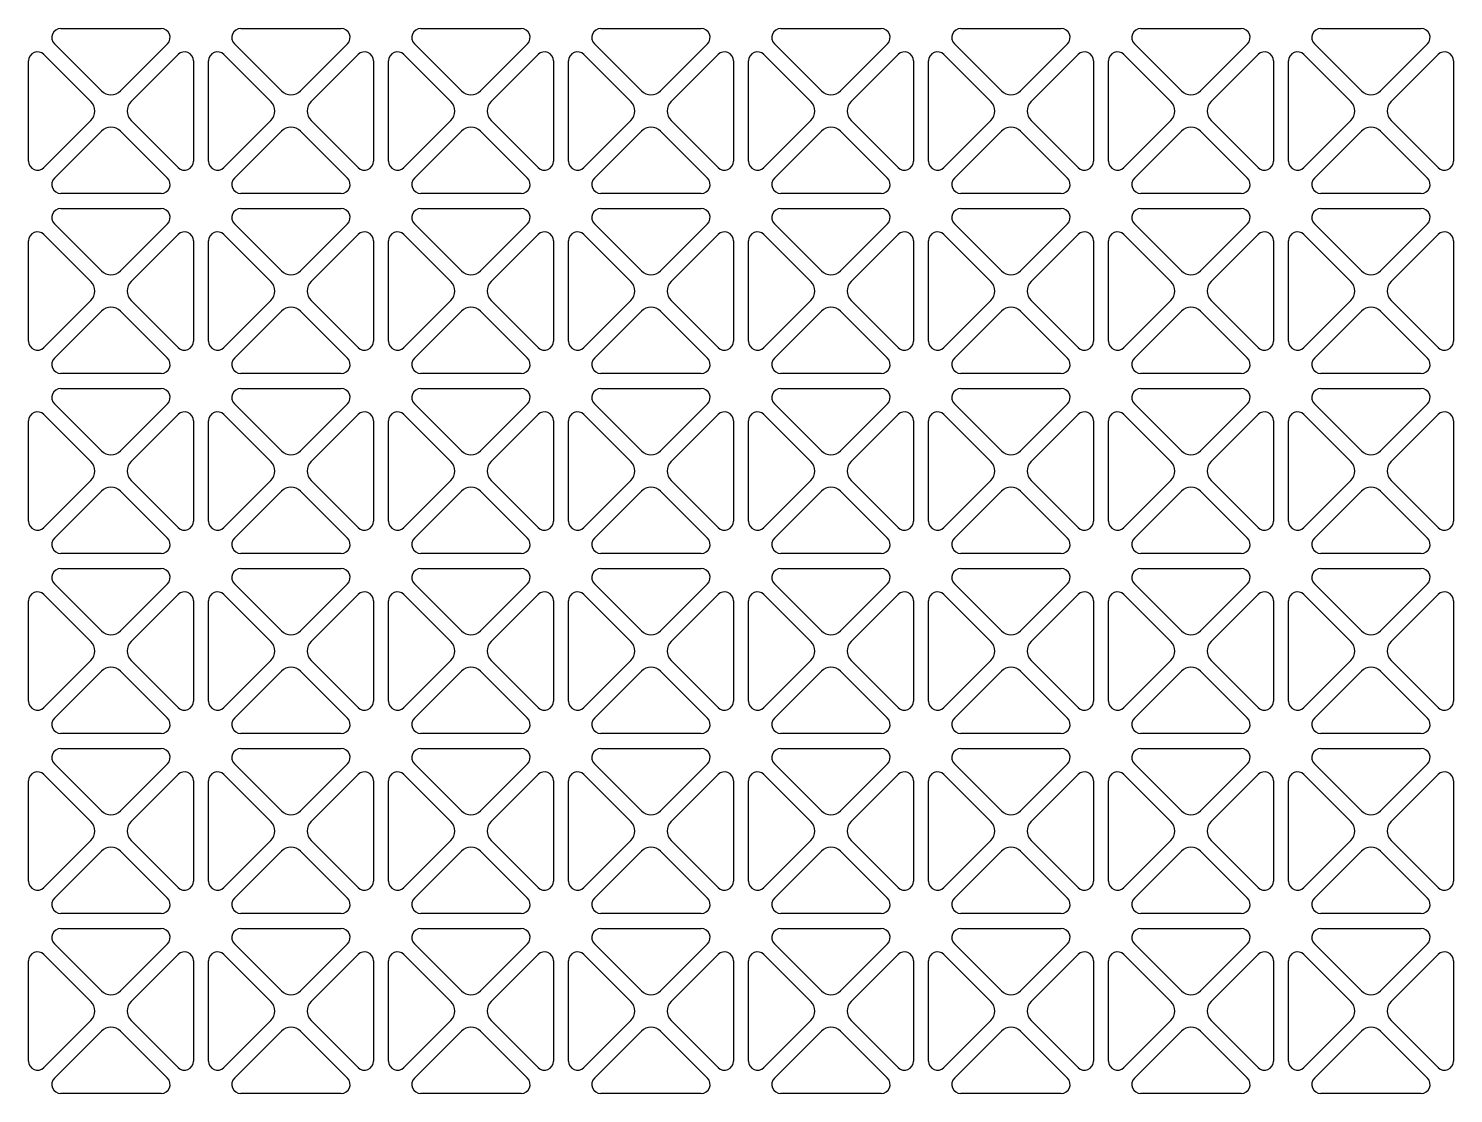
# Model space of a CAD drawing. Header units: millimetres. Extents: x 0 to 87554, y -20854 to 20404.
# Drawn here: x 79811.2 to 80001.2, y -3968.9 to -3826.9 of the extents above; entities that cross this region are included whole.
import ezdxf

# ---------------------------------------------------------------- set-up
doc = ezdxf.new("R2010")
doc.units = ezdxf.units.MM
doc.layers.get('0').update_dxf_attribs({"lineweight": 15})
doc.layers.add('WANGKONG_0', color=7, linetype='Continuous')

# ---------------------------------------------------------------- blocks, each defined once
blk = doc.blocks.new('e4tggg')
at = {"layer": 'WANGKONG_0', "color": 87, "linetype": 'Continuous'}
for p, q in [((10.62, -27.2), (24, -27.2)), ((34.62, -27.2), (48, -27.2)), ((58.62, -27.2), (72, -27.2)), ((82.62, -27.2), (96, -27.2)), ((106.62, -27.2), (120, -27.2)), ((130.62, -27.2), (144, -27.2)), ((154.62, -27.2), (168, -27.2)), ((178.62, -27.2), (192, -27.2)), ((16.04, -35.51), (9.77, -29.25)), ((24.85, -29.25), (18.58, -35.51)), ((40.04, -35.51), (33.77, -29.25)), ((48.85, -29.25), (42.58, -35.51)), ((64.04, -35.51), (57.77, -29.25)), ((72.85, -29.25), (66.58, -35.51)), ((88.04, -35.51), (81.77, -29.25)), ((96.85, -29.25), (90.58, -35.51)), ((112.04, -35.51), (105.77, -29.25)), ((120.85, -29.25), (114.58, -35.51)), ((136.04, -35.51), (129.77, -29.25)), ((144.85, -29.25), (138.58, -35.51)), ((160.04, -35.51), (153.77, -29.25)), ((168.85, -29.25), (162.58, -35.51)), ((184.04, -35.51), (177.77, -29.25)), ((192.85, -29.25), (186.58, -35.51)), ((6.31, -44.89), (6.31, -31.51)), ((8.36, -30.66), (14.62, -36.93)), ((20, -36.93), (26.26, -30.66)), ((28.31, -31.51), (28.31, -44.89)), ((30.31, -44.89), (30.31, -31.51)), ((32.36, -30.66), (38.62, -36.93)), ((44, -36.93), (50.26, -30.66)), ((52.31, -31.51), (52.31, -44.89)), ((54.31, -44.89), (54.31, -31.51)), ((56.36, -30.66), (62.62, -36.93)), ((68, -36.93), (74.26, -30.66)), ((76.31, -31.51), (76.31, -44.89)), ((78.31, -44.89), (78.31, -31.51)), ((80.36, -30.66), (86.62, -36.93)), ((92, -36.93), (98.26, -30.66)), ((100.31, -31.51), (100.31, -44.89)), ((102.31, -44.89), (102.31, -31.51)), ((104.36, -30.66), (110.62, -36.93)), ((116, -36.93), (122.26, -30.66)), ((124.31, -31.51), (124.31, -44.89)), ((126.31, -44.89), (126.31, -31.51)), ((128.36, -30.66), (134.62, -36.93)), ((140, -36.93), (146.26, -30.66)), ((148.31, -31.51), (148.31, -44.89)), ((150.31, -44.89), (150.31, -31.51)), ((152.36, -30.66), (158.62, -36.93)), ((164, -36.93), (170.26, -30.66)), ((172.31, -31.51), (172.31, -44.89)), ((174.31, -44.89), (174.31, -31.51)), ((176.36, -30.66), (182.62, -36.93)), ((188, -36.93), (194.26, -30.66)), ((196.31, -31.51), (196.31, -44.89)), ((14.62, -39.47), (8.36, -45.74)), ((26.26, -45.74), (20, -39.47)), ((38.62, -39.47), (32.36, -45.74)), ((50.26, -45.74), (44, -39.47)), ((62.62, -39.47), (56.36, -45.74)), ((74.26, -45.74), (68, -39.47)), ((86.62, -39.47), (80.36, -45.74)), ((98.26, -45.74), (92, -39.47)), ((110.62, -39.47), (104.36, -45.74)), ((122.26, -45.74), (116, -39.47)), ((134.62, -39.47), (128.36, -45.74)), ((146.26, -45.74), (140, -39.47)), ((158.62, -39.47), (152.36, -45.74)), ((170.26, -45.74), (164, -39.47)), ((182.62, -39.47), (176.36, -45.74)), ((194.26, -45.74), (188, -39.47)), ((9.77, -47.15), (16.04, -40.89)), ((18.58, -40.89), (24.85, -47.15)), ((33.77, -47.15), (40.04, -40.89)), ((42.58, -40.89), (48.85, -47.15)), ((57.77, -47.15), (64.04, -40.89)), ((66.58, -40.89), (72.85, -47.15)), ((81.77, -47.15), (88.04, -40.89)), ((90.58, -40.89), (96.85, -47.15)), ((105.77, -47.15), (112.04, -40.89)), ((114.58, -40.89), (120.85, -47.15)), ((129.77, -47.15), (136.04, -40.89)), ((138.58, -40.89), (144.85, -47.15)), ((153.77, -47.15), (160.04, -40.89)), ((162.58, -40.89), (168.85, -47.15)), ((177.77, -47.15), (184.04, -40.89)), ((186.58, -40.89), (192.85, -47.15)), ((24, -49.2), (10.62, -49.2)), ((48, -49.2), (34.62, -49.2)), ((72, -49.2), (58.62, -49.2)), ((96, -49.2), (82.62, -49.2)), ((120, -49.2), (106.62, -49.2)), ((144, -49.2), (130.62, -49.2)), ((168, -49.2), (154.62, -49.2)), ((192, -49.2), (178.62, -49.2)), ((10.62, -51.2), (24, -51.2)), ((34.62, -51.2), (48, -51.2)), ((58.62, -51.2), (72, -51.2)), ((82.62, -51.2), (96, -51.2)), ((106.62, -51.2), (120, -51.2)), ((130.62, -51.2), (144, -51.2)), ((154.62, -51.2), (168, -51.2)), ((178.62, -51.2), (192, -51.2)), ((8.36, -54.66), (14.62, -60.93)), ((16.04, -59.51), (9.77, -53.25)), ((24.85, -53.25), (18.58, -59.51)), ((20, -60.93), (26.26, -54.66)), ((32.36, -54.66), (38.62, -60.93)), ((40.04, -59.51), (33.77, -53.25)), ((48.85, -53.25), (42.58, -59.51)), ((44, -60.93), (50.26, -54.66)), ((56.36, -54.66), (62.62, -60.93)), ((64.04, -59.51), (57.77, -53.25)), ((72.85, -53.25), (66.58, -59.51)), ((68, -60.93), (74.26, -54.66)), ((80.36, -54.66), (86.62, -60.93)), ((88.04, -59.51), (81.77, -53.25)), ((96.85, -53.25), (90.58, -59.51)), ((92, -60.93), (98.26, -54.66)), ((104.36, -54.66), (110.62, -60.93)), ((112.04, -59.51), (105.77, -53.25)), ((120.85, -53.25), (114.58, -59.51)), ((116, -60.93), (122.26, -54.66)), ((128.36, -54.66), (134.62, -60.93)), ((136.04, -59.51), (129.77, -53.25)), ((144.85, -53.25), (138.58, -59.51)), ((140, -60.93), (146.26, -54.66)), ((152.36, -54.66), (158.62, -60.93)), ((160.04, -59.51), (153.77, -53.25)), ((168.85, -53.25), (162.58, -59.51)), ((164, -60.93), (170.26, -54.66)), ((176.36, -54.66), (182.62, -60.93)), ((184.04, -59.51), (177.77, -53.25)), ((192.85, -53.25), (186.58, -59.51)), ((188, -60.93), (194.26, -54.66)), ((6.31, -68.89), (6.31, -55.51)), ((28.31, -55.51), (28.31, -68.89)), ((30.31, -68.89), (30.31, -55.51)), ((52.31, -55.51), (52.31, -68.89)), ((54.31, -68.89), (54.31, -55.51)), ((76.31, -55.51), (76.31, -68.89)), ((78.31, -68.89), (78.31, -55.51)), ((100.31, -55.51), (100.31, -68.89)), ((102.31, -68.89), (102.31, -55.51)), ((124.31, -55.51), (124.31, -68.89)), ((126.31, -68.89), (126.31, -55.51)), ((148.31, -55.51), (148.31, -68.89)), ((150.31, -68.89), (150.31, -55.51)), ((172.31, -55.51), (172.31, -68.89)), ((174.31, -68.89), (174.31, -55.51)), ((196.31, -55.51), (196.31, -68.89)), ((14.62, -63.47), (8.36, -69.74)), ((26.26, -69.74), (20, -63.47)), ((38.62, -63.47), (32.36, -69.74)), ((50.26, -69.74), (44, -63.47)), ((62.62, -63.47), (56.36, -69.74)), ((74.26, -69.74), (68, -63.47)), ((86.62, -63.47), (80.36, -69.74)), ((98.26, -69.74), (92, -63.47)), ((110.62, -63.47), (104.36, -69.74)), ((122.26, -69.74), (116, -63.47)), ((134.62, -63.47), (128.36, -69.74)), ((146.26, -69.74), (140, -63.47)), ((158.62, -63.47), (152.36, -69.74)), ((170.26, -69.74), (164, -63.47)), ((182.62, -63.47), (176.36, -69.74)), ((194.26, -69.74), (188, -63.47)), ((9.77, -71.15), (16.04, -64.89)), ((18.58, -64.89), (24.85, -71.15)), ((33.77, -71.15), (40.04, -64.89)), ((42.58, -64.89), (48.85, -71.15)), ((57.77, -71.15), (64.04, -64.89)), ((66.58, -64.89), (72.85, -71.15)), ((81.77, -71.15), (88.04, -64.89)), ((90.58, -64.89), (96.85, -71.15)), ((105.77, -71.15), (112.04, -64.89)), ((114.58, -64.89), (120.85, -71.15)), ((129.77, -71.15), (136.04, -64.89)), ((138.58, -64.89), (144.85, -71.15)), ((153.77, -71.15), (160.04, -64.89)), ((162.58, -64.89), (168.85, -71.15)), ((177.77, -71.15), (184.04, -64.89)), ((186.58, -64.89), (192.85, -71.15)), ((24, -73.2), (10.62, -73.2)), ((48, -73.2), (34.62, -73.2)), ((72, -73.2), (58.62, -73.2)), ((96, -73.2), (82.62, -73.2)), ((120, -73.2), (106.62, -73.2)), ((144, -73.2), (130.62, -73.2)), ((168, -73.2), (154.62, -73.2)), ((192, -73.2), (178.62, -73.2)), ((10.62, -75.2), (24, -75.2)), ((34.62, -75.2), (48, -75.2)), ((58.62, -75.2), (72, -75.2)), ((82.62, -75.2), (96, -75.2)), ((106.62, -75.2), (120, -75.2)), ((130.62, -75.2), (144, -75.2)), ((154.62, -75.2), (168, -75.2)), ((178.62, -75.2), (192, -75.2)), ((16.04, -83.51), (9.77, -77.25)), ((24.85, -77.25), (18.58, -83.51)), ((40.04, -83.51), (33.77, -77.25)), ((48.85, -77.25), (42.58, -83.51)), ((64.04, -83.51), (57.77, -77.25)), ((72.85, -77.25), (66.58, -83.51)), ((88.04, -83.51), (81.77, -77.25)), ((96.85, -77.25), (90.58, -83.51)), ((112.04, -83.51), (105.77, -77.25)), ((120.85, -77.25), (114.58, -83.51)), ((136.04, -83.51), (129.77, -77.25)), ((144.85, -77.25), (138.58, -83.51)), ((160.04, -83.51), (153.77, -77.25)), ((168.85, -77.25), (162.58, -83.51)), ((184.04, -83.51), (177.77, -77.25)), ((192.85, -77.25), (186.58, -83.51)), ((6.31, -92.89), (6.31, -79.51)), ((8.36, -78.66), (14.62, -84.93)), ((20, -84.93), (26.26, -78.66)), ((28.31, -79.51), (28.31, -92.89)), ((30.31, -92.89), (30.31, -79.51)), ((32.36, -78.66), (38.62, -84.93)), ((44, -84.93), (50.26, -78.66)), ((52.31, -79.51), (52.31, -92.89)), ((54.31, -92.89), (54.31, -79.51)), ((56.36, -78.66), (62.62, -84.93)), ((68, -84.93), (74.26, -78.66)), ((76.31, -79.51), (76.31, -92.89)), ((78.31, -92.89), (78.31, -79.51)), ((80.36, -78.66), (86.62, -84.93)), ((92, -84.93), (98.26, -78.66)), ((100.31, -79.51), (100.31, -92.89)), ((102.31, -92.89), (102.31, -79.51)), ((104.36, -78.66), (110.62, -84.93)), ((116, -84.93), (122.26, -78.66)), ((124.31, -79.51), (124.31, -92.89)), ((126.31, -92.89), (126.31, -79.51)), ((128.36, -78.66), (134.62, -84.93)), ((140, -84.93), (146.26, -78.66)), ((148.31, -79.51), (148.31, -92.89)), ((150.31, -92.89), (150.31, -79.51)), ((152.36, -78.66), (158.62, -84.93)), ((164, -84.93), (170.26, -78.66)), ((172.31, -79.51), (172.31, -92.89)), ((174.31, -92.89), (174.31, -79.51)), ((176.36, -78.66), (182.62, -84.93)), ((188, -84.93), (194.26, -78.66)), ((196.31, -79.51), (196.31, -92.89)), ((14.62, -87.47), (8.36, -93.74)), ((9.77, -95.15), (16.04, -88.89)), ((18.58, -88.89), (24.85, -95.15)), ((26.26, -93.74), (20, -87.47)), ((38.62, -87.47), (32.36, -93.74)), ((33.77, -95.15), (40.04, -88.89)), ((42.58, -88.89), (48.85, -95.15)), ((50.26, -93.74), (44, -87.47)), ((62.62, -87.47), (56.36, -93.74)), ((57.77, -95.15), (64.04, -88.89)), ((66.58, -88.89), (72.85, -95.15)), ((74.26, -93.74), (68, -87.47)), ((86.62, -87.47), (80.36, -93.74)), ((81.77, -95.15), (88.04, -88.89)), ((90.58, -88.89), (96.85, -95.15)), ((98.26, -93.74), (92, -87.47)), ((110.62, -87.47), (104.36, -93.74)), ((105.77, -95.15), (112.04, -88.89)), ((114.58, -88.89), (120.85, -95.15)), ((122.26, -93.74), (116, -87.47)), ((134.62, -87.47), (128.36, -93.74)), ((129.77, -95.15), (136.04, -88.89)), ((138.58, -88.89), (144.85, -95.15)), ((146.26, -93.74), (140, -87.47)), ((158.62, -87.47), (152.36, -93.74)), ((153.77, -95.15), (160.04, -88.89)), ((162.58, -88.89), (168.85, -95.15)), ((170.26, -93.74), (164, -87.47)), ((182.62, -87.47), (176.36, -93.74)), ((177.77, -95.15), (184.04, -88.89)), ((186.58, -88.89), (192.85, -95.15)), ((194.26, -93.74), (188, -87.47)), ((24, -97.2), (10.62, -97.2)), ((48, -97.2), (34.62, -97.2)), ((72, -97.2), (58.62, -97.2)), ((96, -97.2), (82.62, -97.2)), ((120, -97.2), (106.62, -97.2)), ((144, -97.2), (130.62, -97.2)), ((168, -97.2), (154.62, -97.2)), ((192, -97.2), (178.62, -97.2)), ((10.62, -99.2), (24, -99.2)), ((34.62, -99.2), (48, -99.2)), ((58.62, -99.2), (72, -99.2)), ((82.62, -99.2), (96, -99.2)), ((106.62, -99.2), (120, -99.2)), ((130.62, -99.2), (144, -99.2)), ((154.62, -99.2), (168, -99.2)), ((178.62, -99.2), (192, -99.2)), ((16.04, -107.51), (9.77, -101.25)), ((24.85, -101.25), (18.58, -107.51)), ((40.04, -107.51), (33.77, -101.25)), ((48.85, -101.25), (42.58, -107.51)), ((64.04, -107.51), (57.77, -101.25)), ((72.85, -101.25), (66.58, -107.51)), ((88.04, -107.51), (81.77, -101.25)), ((96.85, -101.25), (90.58, -107.51)), ((112.04, -107.51), (105.77, -101.25)), ((120.85, -101.25), (114.58, -107.51)), ((136.04, -107.51), (129.77, -101.25)), ((144.85, -101.25), (138.58, -107.51)), ((160.04, -107.51), (153.77, -101.25)), ((168.85, -101.25), (162.58, -107.51)), ((184.04, -107.51), (177.77, -101.25)), ((192.85, -101.25), (186.58, -107.51)), ((6.31, -116.89), (6.31, -103.51)), ((8.36, -102.66), (14.62, -108.93)), ((20, -108.93), (26.26, -102.66)), ((28.31, -103.51), (28.31, -116.89)), ((30.31, -116.89), (30.31, -103.51)), ((32.36, -102.66), (38.62, -108.93)), ((44, -108.93), (50.26, -102.66)), ((52.31, -103.51), (52.31, -116.89)), ((54.31, -116.89), (54.31, -103.51)), ((56.36, -102.66), (62.62, -108.93)), ((68, -108.93), (74.26, -102.66)), ((76.31, -103.51), (76.31, -116.89)), ((78.31, -116.89), (78.31, -103.51)), ((80.36, -102.66), (86.62, -108.93)), ((92, -108.93), (98.26, -102.66)), ((100.31, -103.51), (100.31, -116.89)), ((102.31, -116.89), (102.31, -103.51)), ((104.36, -102.66), (110.62, -108.93)), ((116, -108.93), (122.26, -102.66)), ((124.31, -103.51), (124.31, -116.89)), ((126.31, -116.89), (126.31, -103.51)), ((128.36, -102.66), (134.62, -108.93)), ((140, -108.93), (146.26, -102.66)), ((148.31, -103.51), (148.31, -116.89)), ((150.31, -116.89), (150.31, -103.51)), ((152.36, -102.66), (158.62, -108.93)), ((164, -108.93), (170.26, -102.66)), ((172.31, -103.51), (172.31, -116.89)), ((174.31, -116.89), (174.31, -103.51)), ((176.36, -102.66), (182.62, -108.93)), ((188, -108.93), (194.26, -102.66)), ((196.31, -103.51), (196.31, -116.89)), ((14.62, -111.47), (8.36, -117.74)), ((26.26, -117.74), (20, -111.47)), ((38.62, -111.47), (32.36, -117.74)), ((50.26, -117.74), (44, -111.47)), ((62.62, -111.47), (56.36, -117.74)), ((74.26, -117.74), (68, -111.47)), ((86.62, -111.47), (80.36, -117.74)), ((98.26, -117.74), (92, -111.47)), ((110.62, -111.47), (104.36, -117.74)), ((122.26, -117.74), (116, -111.47)), ((134.62, -111.47), (128.36, -117.74)), ((146.26, -117.74), (140, -111.47)), ((158.62, -111.47), (152.36, -117.74)), ((170.26, -117.74), (164, -111.47)), ((182.62, -111.47), (176.36, -117.74)), ((194.26, -117.74), (188, -111.47)), ((9.77, -119.15), (16.04, -112.89)), ((18.58, -112.89), (24.85, -119.15)), ((33.77, -119.15), (40.04, -112.89)), ((42.58, -112.89), (48.85, -119.15)), ((57.77, -119.15), (64.04, -112.89)), ((66.58, -112.89), (72.85, -119.15)), ((81.77, -119.15), (88.04, -112.89)), ((90.58, -112.89), (96.85, -119.15)), ((105.77, -119.15), (112.04, -112.89)), ((114.58, -112.89), (120.85, -119.15)), ((129.77, -119.15), (136.04, -112.89)), ((138.58, -112.89), (144.85, -119.15)), ((153.77, -119.15), (160.04, -112.89)), ((162.58, -112.89), (168.85, -119.15)), ((177.77, -119.15), (184.04, -112.89)), ((186.58, -112.89), (192.85, -119.15)), ((24, -121.2), (10.62, -121.2)), ((48, -121.2), (34.62, -121.2)), ((72, -121.2), (58.62, -121.2)), ((96, -121.2), (82.62, -121.2)), ((120, -121.2), (106.62, -121.2)), ((144, -121.2), (130.62, -121.2)), ((168, -121.2), (154.62, -121.2)), ((192, -121.2), (178.62, -121.2)), ((10.62, -123.2), (24, -123.2)), ((34.62, -123.2), (48, -123.2)), ((58.62, -123.2), (72, -123.2)), ((82.62, -123.2), (96, -123.2)), ((106.62, -123.2), (120, -123.2)), ((130.62, -123.2), (144, -123.2)), ((154.62, -123.2), (168, -123.2)), ((178.62, -123.2), (192, -123.2)), ((16.04, -131.51), (9.77, -125.25)), ((24.85, -125.25), (18.58, -131.51)), ((40.04, -131.51), (33.77, -125.25)), ((48.85, -125.25), (42.58, -131.51)), ((64.04, -131.51), (57.77, -125.25)), ((72.85, -125.25), (66.58, -131.51)), ((88.04, -131.51), (81.77, -125.25)), ((96.85, -125.25), (90.58, -131.51)), ((112.04, -131.51), (105.77, -125.25)), ((120.85, -125.25), (114.58, -131.51)), ((136.04, -131.51), (129.77, -125.25)), ((144.85, -125.25), (138.58, -131.51)), ((160.04, -131.51), (153.77, -125.25)), ((168.85, -125.25), (162.58, -131.51)), ((184.04, -131.51), (177.77, -125.25)), ((192.85, -125.25), (186.58, -131.51)), ((8.36, -126.66), (14.62, -132.93)), ((20, -132.93), (26.26, -126.66)), ((32.36, -126.66), (38.62, -132.93)), ((44, -132.93), (50.26, -126.66)), ((56.36, -126.66), (62.62, -132.93)), ((68, -132.93), (74.26, -126.66)), ((80.36, -126.66), (86.62, -132.93)), ((92, -132.93), (98.26, -126.66)), ((104.36, -126.66), (110.62, -132.93)), ((116, -132.93), (122.26, -126.66)), ((128.36, -126.66), (134.62, -132.93)), ((140, -132.93), (146.26, -126.66)), ((152.36, -126.66), (158.62, -132.93)), ((164, -132.93), (170.26, -126.66)), ((176.36, -126.66), (182.62, -132.93)), ((188, -132.93), (194.26, -126.66)), ((6.31, -140.89), (6.31, -127.51)), ((28.31, -127.51), (28.31, -140.89)), ((30.31, -140.89), (30.31, -127.51)), ((52.31, -127.51), (52.31, -140.89)), ((54.31, -140.89), (54.31, -127.51)), ((76.31, -127.51), (76.31, -140.89)), ((78.31, -140.89), (78.31, -127.51)), ((100.31, -127.51), (100.31, -140.89)), ((102.31, -140.89), (102.31, -127.51)), ((124.31, -127.51), (124.31, -140.89)), ((126.31, -140.89), (126.31, -127.51)), ((148.31, -127.51), (148.31, -140.89)), ((150.31, -140.89), (150.31, -127.51)), ((172.31, -127.51), (172.31, -140.89)), ((174.31, -140.89), (174.31, -127.51)), ((196.31, -127.51), (196.31, -140.89)), ((14.62, -135.47), (8.36, -141.74)), ((26.26, -141.74), (20, -135.47)), ((38.62, -135.47), (32.36, -141.74)), ((50.26, -141.74), (44, -135.47)), ((62.62, -135.47), (56.36, -141.74)), ((74.26, -141.74), (68, -135.47)), ((86.62, -135.47), (80.36, -141.74)), ((98.26, -141.74), (92, -135.47)), ((110.62, -135.47), (104.36, -141.74)), ((122.26, -141.74), (116, -135.47)), ((134.62, -135.47), (128.36, -141.74)), ((146.26, -141.74), (140, -135.47)), ((158.62, -135.47), (152.36, -141.74)), ((170.26, -141.74), (164, -135.47)), ((182.62, -135.47), (176.36, -141.74)), ((194.26, -141.74), (188, -135.47)), ((9.77, -143.15), (16.04, -136.89)), ((18.58, -136.89), (24.85, -143.15)), ((33.77, -143.15), (40.04, -136.89)), ((42.58, -136.89), (48.85, -143.15)), ((57.77, -143.15), (64.04, -136.89)), ((66.58, -136.89), (72.85, -143.15)), ((81.77, -143.15), (88.04, -136.89)), ((90.58, -136.89), (96.85, -143.15)), ((105.77, -143.15), (112.04, -136.89)), ((114.58, -136.89), (120.85, -143.15)), ((129.77, -143.15), (136.04, -136.89)), ((138.58, -136.89), (144.85, -143.15)), ((153.77, -143.15), (160.04, -136.89)), ((162.58, -136.89), (168.85, -143.15)), ((177.77, -143.15), (184.04, -136.89)), ((186.58, -136.89), (192.85, -143.15)), ((24, -145.2), (10.62, -145.2)), ((48, -145.2), (34.62, -145.2)), ((72, -145.2), (58.62, -145.2)), ((96, -145.2), (82.62, -145.2)), ((120, -145.2), (106.62, -145.2)), ((144, -145.2), (130.62, -145.2)), ((168, -145.2), (154.62, -145.2)), ((192, -145.2), (178.62, -145.2)), ((10.62, -147.2), (24, -147.2)), ((34.62, -147.2), (48, -147.2)), ((58.62, -147.2), (72, -147.2)), ((82.62, -147.2), (96, -147.2)), ((106.62, -147.2), (120, -147.2)), ((130.62, -147.2), (144, -147.2)), ((154.62, -147.2), (168, -147.2)), ((178.62, -147.2), (192, -147.2)), ((16.04, -155.51), (9.77, -149.25)), ((24.85, -149.25), (18.58, -155.51)), ((40.04, -155.51), (33.77, -149.25)), ((48.85, -149.25), (42.58, -155.51)), ((64.04, -155.51), (57.77, -149.25)), ((72.85, -149.25), (66.58, -155.51)), ((88.04, -155.51), (81.77, -149.25)), ((96.85, -149.25), (90.58, -155.51)), ((112.04, -155.51), (105.77, -149.25)), ((120.85, -149.25), (114.58, -155.51)), ((136.04, -155.51), (129.77, -149.25)), ((144.85, -149.25), (138.58, -155.51)), ((160.04, -155.51), (153.77, -149.25)), ((168.85, -149.25), (162.58, -155.51)), ((184.04, -155.51), (177.77, -149.25)), ((192.85, -149.25), (186.58, -155.51)), ((6.31, -164.89), (6.31, -151.51)), ((8.36, -150.66), (14.62, -156.93)), ((20, -156.93), (26.26, -150.66)), ((28.31, -151.51), (28.31, -164.89)), ((30.31, -164.89), (30.31, -151.51)), ((32.36, -150.66), (38.62, -156.93)), ((44, -156.93), (50.26, -150.66)), ((52.31, -151.51), (52.31, -164.89)), ((54.31, -164.89), (54.31, -151.51)), ((56.36, -150.66), (62.62, -156.93)), ((68, -156.93), (74.26, -150.66)), ((76.31, -151.51), (76.31, -164.89)), ((78.31, -164.89), (78.31, -151.51)), ((80.36, -150.66), (86.62, -156.93)), ((92, -156.93), (98.26, -150.66)), ((100.31, -151.51), (100.31, -164.89)), ((102.31, -164.89), (102.31, -151.51)), ((104.36, -150.66), (110.62, -156.93)), ((116, -156.93), (122.26, -150.66)), ((124.31, -151.51), (124.31, -164.89)), ((126.31, -164.89), (126.31, -151.51)), ((128.36, -150.66), (134.62, -156.93)), ((140, -156.93), (146.26, -150.66)), ((148.31, -151.51), (148.31, -164.89)), ((150.31, -164.89), (150.31, -151.51)), ((152.36, -150.66), (158.62, -156.93)), ((164, -156.93), (170.26, -150.66)), ((172.31, -151.51), (172.31, -164.89)), ((174.31, -164.89), (174.31, -151.51)), ((176.36, -150.66), (182.62, -156.93)), ((188, -156.93), (194.26, -150.66)), ((196.31, -151.51), (196.31, -164.89)), ((14.62, -159.47), (8.36, -165.74)), ((26.26, -165.74), (20, -159.47)), ((38.62, -159.47), (32.36, -165.74)), ((50.26, -165.74), (44, -159.47)), ((62.62, -159.47), (56.36, -165.74)), ((74.26, -165.74), (68, -159.47)), ((86.62, -159.47), (80.36, -165.74)), ((98.26, -165.74), (92, -159.47)), ((110.62, -159.47), (104.36, -165.74)), ((122.26, -165.74), (116, -159.47)), ((134.62, -159.47), (128.36, -165.74)), ((146.26, -165.74), (140, -159.47)), ((158.62, -159.47), (152.36, -165.74)), ((170.26, -165.74), (164, -159.47)), ((182.62, -159.47), (176.36, -165.74)), ((194.26, -165.74), (188, -159.47)), ((9.77, -167.15), (16.04, -160.89)), ((18.58, -160.89), (24.85, -167.15)), ((33.77, -167.15), (40.04, -160.89)), ((42.58, -160.89), (48.85, -167.15)), ((57.77, -167.15), (64.04, -160.89)), ((66.58, -160.89), (72.85, -167.15)), ((81.77, -167.15), (88.04, -160.89)), ((90.58, -160.89), (96.85, -167.15)), ((105.77, -167.15), (112.04, -160.89)), ((114.58, -160.89), (120.85, -167.15)), ((129.77, -167.15), (136.04, -160.89)), ((138.58, -160.89), (144.85, -167.15)), ((153.77, -167.15), (160.04, -160.89)), ((162.58, -160.89), (168.85, -167.15)), ((177.77, -167.15), (184.04, -160.89)), ((186.58, -160.89), (192.85, -167.15)), ((24, -169.2), (10.62, -169.2)), ((48, -169.2), (34.62, -169.2)), ((72, -169.2), (58.62, -169.2)), ((96, -169.2), (82.62, -169.2)), ((120, -169.2), (106.62, -169.2)), ((144, -169.2), (130.62, -169.2)), ((168, -169.2), (154.62, -169.2)), ((192, -169.2), (178.62, -169.2))]:
    blk.add_line(p, q, dxfattribs=at)
for centre, radius, start, end in [((10.62, -28.4), 1.2, 90, 225), ((24, -28.4), 1.2, 315, 90), ((34.62, -28.4), 1.2, 90, 225), ((48, -28.4), 1.2, 315, 90), ((58.62, -28.4), 1.2, 90, 225), ((72, -28.4), 1.2, 315, 90), ((82.62, -28.4), 1.2, 90, 225), ((96, -28.4), 1.2, 315, 90), ((106.62, -28.4), 1.2, 90, 225), ((120, -28.4), 1.2, 315, 90), ((130.62, -28.4), 1.2, 90, 225), ((144, -28.4), 1.2, 315, 90), ((154.62, -28.4), 1.2, 90, 225), ((168, -28.4), 1.2, 315, 90), ((178.62, -28.4), 1.2, 90, 225), ((192, -28.4), 1.2, 315, 90), ((7.51, -31.51), 1.2, 45, 180), ((27.11, -31.51), 1.2, 0, 135), ((31.51, -31.51), 1.2, 45, 180), ((51.11, -31.51), 1.2, 0, 135), ((55.51, -31.51), 1.2, 45, 180), ((75.11, -31.51), 1.2, 0, 135), ((79.51, -31.51), 1.2, 45, 180), ((99.11, -31.51), 1.2, 0, 135), ((103.51, -31.51), 1.2, 45, 180), ((123.11, -31.51), 1.2, 0, 135), ((127.51, -31.51), 1.2, 45, 180), ((147.11, -31.51), 1.2, 0, 135), ((151.51, -31.51), 1.2, 45, 180), ((171.11, -31.51), 1.2, 0, 135), ((175.51, -31.51), 1.2, 45, 180), ((195.11, -31.51), 1.2, 0, 135), ((17.31, -34.24), 1.8, 225, 315), ((41.31, -34.24), 1.8, 225, 315), ((65.31, -34.24), 1.8, 225, 315), ((89.31, -34.24), 1.8, 225, 315), ((113.31, -34.24), 1.8, 225, 315), ((137.31, -34.24), 1.8, 225, 315), ((161.31, -34.24), 1.8, 225, 315), ((185.31, -34.24), 1.8, 225, 315), ((13.35, -38.2), 1.8, 315, 45), ((21.27, -38.2), 1.8, 135, 225), ((37.35, -38.2), 1.8, 315, 45), ((45.27, -38.2), 1.8, 135, 225), ((61.35, -38.2), 1.8, 315, 45), ((69.27, -38.2), 1.8, 135, 225), ((85.35, -38.2), 1.8, 315, 45), ((93.27, -38.2), 1.8, 135, 225), ((109.35, -38.2), 1.8, 315, 45), ((117.27, -38.2), 1.8, 135, 225), ((133.35, -38.2), 1.8, 315, 45), ((141.27, -38.2), 1.8, 135, 225), ((157.35, -38.2), 1.8, 315, 45), ((165.27, -38.2), 1.8, 135, 225), ((181.35, -38.2), 1.8, 315, 45), ((189.27, -38.2), 1.8, 135, 225), ((17.31, -42.16), 1.8, 45, 135), ((41.31, -42.16), 1.8, 45, 135), ((65.31, -42.16), 1.8, 45, 135), ((89.31, -42.16), 1.8, 45, 135), ((113.31, -42.16), 1.8, 45, 135), ((137.31, -42.16), 1.8, 45, 135), ((161.31, -42.16), 1.8, 45, 135), ((185.31, -42.16), 1.8, 45, 135), ((7.51, -44.89), 1.2, 180, 315), ((27.11, -44.89), 1.2, 225, 0), ((31.51, -44.89), 1.2, 180, 315), ((51.11, -44.89), 1.2, 225, 0), ((55.51, -44.89), 1.2, 180, 315), ((75.11, -44.89), 1.2, 225, 0), ((79.51, -44.89), 1.2, 180, 315), ((99.11, -44.89), 1.2, 225, 0), ((103.51, -44.89), 1.2, 180, 315), ((123.11, -44.89), 1.2, 225, 0), ((127.51, -44.89), 1.2, 180, 315), ((147.11, -44.89), 1.2, 225, 0), ((151.51, -44.89), 1.2, 180, 315), ((171.11, -44.89), 1.2, 225, 0), ((175.51, -44.89), 1.2, 180, 315), ((195.11, -44.89), 1.2, 225, 0), ((10.62, -48), 1.2, 135, 270), ((24, -48), 1.2, 270, 45), ((34.62, -48), 1.2, 135, 270), ((48, -48), 1.2, 270, 45), ((58.62, -48), 1.2, 135, 270), ((72, -48), 1.2, 270, 45), ((82.62, -48), 1.2, 135, 270), ((96, -48), 1.2, 270, 45), ((106.62, -48), 1.2, 135, 270), ((120, -48), 1.2, 270, 45), ((130.62, -48), 1.2, 135, 270), ((144, -48), 1.2, 270, 45), ((154.62, -48), 1.2, 135, 270), ((168, -48), 1.2, 270, 45), ((178.62, -48), 1.2, 135, 270), ((192, -48), 1.2, 270, 45), ((10.62, -52.4), 1.2, 90, 225), ((24, -52.4), 1.2, 315, 90), ((34.62, -52.4), 1.2, 90, 225), ((48, -52.4), 1.2, 315, 90), ((58.62, -52.4), 1.2, 90, 225), ((72, -52.4), 1.2, 315, 90), ((82.62, -52.4), 1.2, 90, 225), ((96, -52.4), 1.2, 315, 90), ((106.62, -52.4), 1.2, 90, 225), ((120, -52.4), 1.2, 315, 90), ((130.62, -52.4), 1.2, 90, 225), ((144, -52.4), 1.2, 315, 90), ((154.62, -52.4), 1.2, 90, 225), ((168, -52.4), 1.2, 315, 90), ((178.62, -52.4), 1.2, 90, 225), ((192, -52.4), 1.2, 315, 90), ((7.51, -55.51), 1.2, 45, 180), ((27.11, -55.51), 1.2, 0, 135), ((31.51, -55.51), 1.2, 45, 180), ((51.11, -55.51), 1.2, 0, 135), ((55.51, -55.51), 1.2, 45, 180), ((75.11, -55.51), 1.2, 0, 135), ((79.51, -55.51), 1.2, 45, 180), ((99.11, -55.51), 1.2, 0, 135), ((103.51, -55.51), 1.2, 45, 180), ((123.11, -55.51), 1.2, 0, 135), ((127.51, -55.51), 1.2, 45, 180), ((147.11, -55.51), 1.2, 0, 135), ((151.51, -55.51), 1.2, 45, 180), ((171.11, -55.51), 1.2, 0, 135), ((175.51, -55.51), 1.2, 45, 180), ((195.11, -55.51), 1.2, 0, 135), ((17.31, -58.24), 1.8, 225, 315), ((41.31, -58.24), 1.8, 225, 315), ((65.31, -58.24), 1.8, 225, 315), ((89.31, -58.24), 1.8, 225, 315), ((113.31, -58.24), 1.8, 225, 315), ((137.31, -58.24), 1.8, 225, 315), ((161.31, -58.24), 1.8, 225, 315), ((185.31, -58.24), 1.8, 225, 315), ((13.35, -62.2), 1.8, 315, 45), ((21.27, -62.2), 1.8, 135, 225), ((37.35, -62.2), 1.8, 315, 45), ((45.27, -62.2), 1.8, 135, 225), ((61.35, -62.2), 1.8, 315, 45), ((69.27, -62.2), 1.8, 135, 225), ((85.35, -62.2), 1.8, 315, 45), ((93.27, -62.2), 1.8, 135, 225), ((109.35, -62.2), 1.8, 315, 45), ((117.27, -62.2), 1.8, 135, 225), ((133.35, -62.2), 1.8, 315, 45), ((141.27, -62.2), 1.8, 135, 225), ((157.35, -62.2), 1.8, 315, 45), ((165.27, -62.2), 1.8, 135, 225), ((181.35, -62.2), 1.8, 315, 45), ((189.27, -62.2), 1.8, 135, 225), ((17.31, -66.16), 1.8, 45, 135), ((41.31, -66.16), 1.8, 45, 135), ((65.31, -66.16), 1.8, 45, 135), ((89.31, -66.16), 1.8, 45, 135), ((113.31, -66.16), 1.8, 45, 135), ((137.31, -66.16), 1.8, 45, 135), ((161.31, -66.16), 1.8, 45, 135), ((185.31, -66.16), 1.8, 45, 135), ((7.51, -68.89), 1.2, 180, 315), ((27.11, -68.89), 1.2, 225, 0), ((31.51, -68.89), 1.2, 180, 315), ((51.11, -68.89), 1.2, 225, 0), ((55.51, -68.89), 1.2, 180, 315), ((75.11, -68.89), 1.2, 225, 0), ((79.51, -68.89), 1.2, 180, 315), ((99.11, -68.89), 1.2, 225, 0), ((103.51, -68.89), 1.2, 180, 315), ((123.11, -68.89), 1.2, 225, 0), ((127.51, -68.89), 1.2, 180, 315), ((147.11, -68.89), 1.2, 225, 0), ((151.51, -68.89), 1.2, 180, 315), ((171.11, -68.89), 1.2, 225, 0), ((175.51, -68.89), 1.2, 180, 315), ((195.11, -68.89), 1.2, 225, 0), ((10.62, -72), 1.2, 135, 270), ((24, -72), 1.2, 270, 45), ((34.62, -72), 1.2, 135, 270), ((48, -72), 1.2, 270, 45), ((58.62, -72), 1.2, 135, 270), ((72, -72), 1.2, 270, 45), ((82.62, -72), 1.2, 135, 270), ((96, -72), 1.2, 270, 45), ((106.62, -72), 1.2, 135, 270), ((120, -72), 1.2, 270, 45), ((130.62, -72), 1.2, 135, 270), ((144, -72), 1.2, 270, 45), ((154.62, -72), 1.2, 135, 270), ((168, -72), 1.2, 270, 45), ((178.62, -72), 1.2, 135, 270), ((192, -72), 1.2, 270, 45), ((10.62, -76.4), 1.2, 90, 225), ((24, -76.4), 1.2, 315, 90), ((34.62, -76.4), 1.2, 90, 225), ((48, -76.4), 1.2, 315, 90), ((58.62, -76.4), 1.2, 90, 225), ((72, -76.4), 1.2, 315, 90), ((82.62, -76.4), 1.2, 90, 225), ((96, -76.4), 1.2, 315, 90), ((106.62, -76.4), 1.2, 90, 225), ((120, -76.4), 1.2, 315, 90), ((130.62, -76.4), 1.2, 90, 225), ((144, -76.4), 1.2, 315, 90), ((154.62, -76.4), 1.2, 90, 225), ((168, -76.4), 1.2, 315, 90), ((178.62, -76.4), 1.2, 90, 225), ((192, -76.4), 1.2, 315, 90), ((7.51, -79.51), 1.2, 45, 180), ((27.11, -79.51), 1.2, 0, 135), ((31.51, -79.51), 1.2, 45, 180), ((51.11, -79.51), 1.2, 0, 135), ((55.51, -79.51), 1.2, 45, 180), ((75.11, -79.51), 1.2, 0, 135), ((79.51, -79.51), 1.2, 45, 180), ((99.11, -79.51), 1.2, 0, 135), ((103.51, -79.51), 1.2, 45, 180), ((123.11, -79.51), 1.2, 0, 135), ((127.51, -79.51), 1.2, 45, 180), ((147.11, -79.51), 1.2, 0, 135), ((151.51, -79.51), 1.2, 45, 180), ((171.11, -79.51), 1.2, 0, 135), ((175.51, -79.51), 1.2, 45, 180), ((195.11, -79.51), 1.2, 0, 135), ((17.31, -82.24), 1.8, 225, 315), ((41.31, -82.24), 1.8, 225, 315), ((65.31, -82.24), 1.8, 225, 315), ((89.31, -82.24), 1.8, 225, 315), ((113.31, -82.24), 1.8, 225, 315), ((137.31, -82.24), 1.8, 225, 315), ((161.31, -82.24), 1.8, 225, 315), ((185.31, -82.24), 1.8, 225, 315), ((13.35, -86.2), 1.8, 315, 45), ((21.27, -86.2), 1.8, 135, 225), ((37.35, -86.2), 1.8, 315, 45), ((45.27, -86.2), 1.8, 135, 225), ((61.35, -86.2), 1.8, 315, 45), ((69.27, -86.2), 1.8, 135, 225), ((85.35, -86.2), 1.8, 315, 45), ((93.27, -86.2), 1.8, 135, 225), ((109.35, -86.2), 1.8, 315, 45), ((117.27, -86.2), 1.8, 135, 225), ((133.35, -86.2), 1.8, 315, 45), ((141.27, -86.2), 1.8, 135, 225), ((157.35, -86.2), 1.8, 315, 45), ((165.27, -86.2), 1.8, 135, 225), ((181.35, -86.2), 1.8, 315, 45), ((189.27, -86.2), 1.8, 135, 225), ((17.31, -90.16), 1.8, 45, 135), ((41.31, -90.16), 1.8, 45, 135), ((65.31, -90.16), 1.8, 45, 135), ((89.31, -90.16), 1.8, 45, 135), ((113.31, -90.16), 1.8, 45, 135), ((137.31, -90.16), 1.8, 45, 135), ((161.31, -90.16), 1.8, 45, 135), ((185.31, -90.16), 1.8, 45, 135), ((7.51, -92.89), 1.2, 180, 315), ((27.11, -92.89), 1.2, 225, 0), ((31.51, -92.89), 1.2, 180, 315), ((51.11, -92.89), 1.2, 225, 0), ((55.51, -92.89), 1.2, 180, 315), ((75.11, -92.89), 1.2, 225, 0), ((79.51, -92.89), 1.2, 180, 315), ((99.11, -92.89), 1.2, 225, 0), ((103.51, -92.89), 1.2, 180, 315), ((123.11, -92.89), 1.2, 225, 0), ((127.51, -92.89), 1.2, 180, 315), ((147.11, -92.89), 1.2, 225, 0), ((151.51, -92.89), 1.2, 180, 315), ((171.11, -92.89), 1.2, 225, 0), ((175.51, -92.89), 1.2, 180, 315), ((195.11, -92.89), 1.2, 225, 0), ((10.62, -96), 1.2, 135, 270), ((24, -96), 1.2, 270, 45), ((34.62, -96), 1.2, 135, 270), ((48, -96), 1.2, 270, 45), ((58.62, -96), 1.2, 135, 270), ((72, -96), 1.2, 270, 45), ((82.62, -96), 1.2, 135, 270), ((96, -96), 1.2, 270, 45), ((106.62, -96), 1.2, 135, 270), ((120, -96), 1.2, 270, 45), ((130.62, -96), 1.2, 135, 270), ((144, -96), 1.2, 270, 45), ((154.62, -96), 1.2, 135, 270), ((168, -96), 1.2, 270, 45), ((178.62, -96), 1.2, 135, 270), ((192, -96), 1.2, 270, 45), ((10.62, -100.4), 1.2, 90, 225), ((24, -100.4), 1.2, 315, 90), ((34.62, -100.4), 1.2, 90, 225), ((48, -100.4), 1.2, 315, 90), ((58.62, -100.4), 1.2, 90, 225), ((72, -100.4), 1.2, 315, 90), ((82.62, -100.4), 1.2, 90, 225), ((96, -100.4), 1.2, 315, 90), ((106.62, -100.4), 1.2, 90, 225), ((120, -100.4), 1.2, 315, 90), ((130.62, -100.4), 1.2, 90, 225), ((144, -100.4), 1.2, 315, 90), ((154.62, -100.4), 1.2, 90, 225), ((168, -100.4), 1.2, 315, 90), ((178.62, -100.4), 1.2, 90, 225), ((192, -100.4), 1.2, 315, 90), ((7.51, -103.51), 1.2, 45, 180), ((27.11, -103.51), 1.2, 0, 135), ((31.51, -103.51), 1.2, 45, 180), ((51.11, -103.51), 1.2, 0, 135), ((55.51, -103.51), 1.2, 45, 180), ((75.11, -103.51), 1.2, 0, 135), ((79.51, -103.51), 1.2, 45, 180), ((99.11, -103.51), 1.2, 0, 135), ((103.51, -103.51), 1.2, 45, 180), ((123.11, -103.51), 1.2, 0, 135), ((127.51, -103.51), 1.2, 45, 180), ((147.11, -103.51), 1.2, 0, 135), ((151.51, -103.51), 1.2, 45, 180), ((171.11, -103.51), 1.2, 0, 135), ((175.51, -103.51), 1.2, 45, 180), ((195.11, -103.51), 1.2, 0, 135), ((17.31, -106.24), 1.8, 225, 315), ((41.31, -106.24), 1.8, 225, 315), ((65.31, -106.24), 1.8, 225, 315), ((89.31, -106.24), 1.8, 225, 315), ((113.31, -106.24), 1.8, 225, 315), ((137.31, -106.24), 1.8, 225, 315), ((161.31, -106.24), 1.8, 225, 315), ((185.31, -106.24), 1.8, 225, 315), ((13.35, -110.2), 1.8, 315, 45), ((21.27, -110.2), 1.8, 135, 225), ((37.35, -110.2), 1.8, 315, 45), ((45.27, -110.2), 1.8, 135, 225), ((61.35, -110.2), 1.8, 315, 45), ((69.27, -110.2), 1.8, 135, 225), ((85.35, -110.2), 1.8, 315, 45), ((93.27, -110.2), 1.8, 135, 225), ((109.35, -110.2), 1.8, 315, 45), ((117.27, -110.2), 1.8, 135, 225), ((133.35, -110.2), 1.8, 315, 45), ((141.27, -110.2), 1.8, 135, 225), ((157.35, -110.2), 1.8, 315, 45), ((165.27, -110.2), 1.8, 135, 225), ((181.35, -110.2), 1.8, 315, 45), ((189.27, -110.2), 1.8, 135, 225), ((17.31, -114.16), 1.8, 45, 135), ((41.31, -114.16), 1.8, 45, 135), ((65.31, -114.16), 1.8, 45, 135), ((89.31, -114.16), 1.8, 45, 135), ((113.31, -114.16), 1.8, 45, 135), ((137.31, -114.16), 1.8, 45, 135), ((161.31, -114.16), 1.8, 45, 135), ((185.31, -114.16), 1.8, 45, 135), ((7.51, -116.89), 1.2, 180, 315), ((27.11, -116.89), 1.2, 225, 0), ((31.51, -116.89), 1.2, 180, 315), ((51.11, -116.89), 1.2, 225, 0), ((55.51, -116.89), 1.2, 180, 315), ((75.11, -116.89), 1.2, 225, 0), ((79.51, -116.89), 1.2, 180, 315), ((99.11, -116.89), 1.2, 225, 0), ((103.51, -116.89), 1.2, 180, 315), ((123.11, -116.89), 1.2, 225, 0), ((127.51, -116.89), 1.2, 180, 315), ((147.11, -116.89), 1.2, 225, 0), ((151.51, -116.89), 1.2, 180, 315), ((171.11, -116.89), 1.2, 225, 0), ((175.51, -116.89), 1.2, 180, 315), ((195.11, -116.89), 1.2, 225, 0), ((10.62, -120), 1.2, 135, 270), ((24, -120), 1.2, 270, 45), ((34.62, -120), 1.2, 135, 270), ((48, -120), 1.2, 270, 45), ((58.62, -120), 1.2, 135, 270), ((72, -120), 1.2, 270, 45), ((82.62, -120), 1.2, 135, 270), ((96, -120), 1.2, 270, 45), ((106.62, -120), 1.2, 135, 270), ((120, -120), 1.2, 270, 45), ((130.62, -120), 1.2, 135, 270), ((144, -120), 1.2, 270, 45), ((154.62, -120), 1.2, 135, 270), ((168, -120), 1.2, 270, 45), ((178.62, -120), 1.2, 135, 270), ((192, -120), 1.2, 270, 45), ((10.62, -124.4), 1.2, 90, 225), ((24, -124.4), 1.2, 315, 90), ((34.62, -124.4), 1.2, 90, 225), ((48, -124.4), 1.2, 315, 90), ((58.62, -124.4), 1.2, 90, 225), ((72, -124.4), 1.2, 315, 90), ((82.62, -124.4), 1.2, 90, 225), ((96, -124.4), 1.2, 315, 90), ((106.62, -124.4), 1.2, 90, 225), ((120, -124.4), 1.2, 315, 90), ((130.62, -124.4), 1.2, 90, 225), ((144, -124.4), 1.2, 315, 90), ((154.62, -124.4), 1.2, 90, 225), ((168, -124.4), 1.2, 315, 90), ((178.62, -124.4), 1.2, 90, 225), ((192, -124.4), 1.2, 315, 90), ((7.51, -127.51), 1.2, 45, 180), ((27.11, -127.51), 1.2, 0, 135), ((31.51, -127.51), 1.2, 45, 180), ((51.11, -127.51), 1.2, 0, 135), ((55.51, -127.51), 1.2, 45, 180), ((75.11, -127.51), 1.2, 0, 135), ((79.51, -127.51), 1.2, 45, 180), ((99.11, -127.51), 1.2, 0, 135), ((103.51, -127.51), 1.2, 45, 180), ((123.11, -127.51), 1.2, 0, 135), ((127.51, -127.51), 1.2, 45, 180), ((147.11, -127.51), 1.2, 0, 135), ((151.51, -127.51), 1.2, 45, 180), ((171.11, -127.51), 1.2, 0, 135), ((175.51, -127.51), 1.2, 45, 180), ((195.11, -127.51), 1.2, 0, 135), ((13.35, -134.2), 1.8, 315, 45), ((17.31, -130.24), 1.8, 225, 315), ((21.27, -134.2), 1.8, 135, 225), ((37.35, -134.2), 1.8, 315, 45), ((41.31, -130.24), 1.8, 225, 315), ((45.27, -134.2), 1.8, 135, 225), ((61.35, -134.2), 1.8, 315, 45), ((65.31, -130.24), 1.8, 225, 315), ((69.27, -134.2), 1.8, 135, 225), ((85.35, -134.2), 1.8, 315, 45), ((89.31, -130.24), 1.8, 225, 315), ((93.27, -134.2), 1.8, 135, 225), ((109.35, -134.2), 1.8, 315, 45), ((113.31, -130.24), 1.8, 225, 315), ((117.27, -134.2), 1.8, 135, 225), ((133.35, -134.2), 1.8, 315, 45), ((137.31, -130.24), 1.8, 225, 315), ((141.27, -134.2), 1.8, 135, 225), ((157.35, -134.2), 1.8, 315, 45), ((161.31, -130.24), 1.8, 225, 315), ((165.27, -134.2), 1.8, 135, 225), ((181.35, -134.2), 1.8, 315, 45), ((185.31, -130.24), 1.8, 225, 315), ((189.27, -134.2), 1.8, 135, 225), ((17.31, -138.16), 1.8, 45, 135), ((41.31, -138.16), 1.8, 45, 135), ((65.31, -138.16), 1.8, 45, 135), ((89.31, -138.16), 1.8, 45, 135), ((113.31, -138.16), 1.8, 45, 135), ((137.31, -138.16), 1.8, 45, 135), ((161.31, -138.16), 1.8, 45, 135), ((185.31, -138.16), 1.8, 45, 135), ((7.51, -140.89), 1.2, 180, 315), ((27.11, -140.89), 1.2, 225, 0), ((31.51, -140.89), 1.2, 180, 315), ((51.11, -140.89), 1.2, 225, 0), ((55.51, -140.89), 1.2, 180, 315), ((75.11, -140.89), 1.2, 225, 0), ((79.51, -140.89), 1.2, 180, 315), ((99.11, -140.89), 1.2, 225, 0), ((103.51, -140.89), 1.2, 180, 315), ((123.11, -140.89), 1.2, 225, 0), ((127.51, -140.89), 1.2, 180, 315), ((147.11, -140.89), 1.2, 225, 0), ((151.51, -140.89), 1.2, 180, 315), ((171.11, -140.89), 1.2, 225, 0), ((175.51, -140.89), 1.2, 180, 315), ((195.11, -140.89), 1.2, 225, 0), ((10.62, -144), 1.2, 135, 270), ((24, -144), 1.2, 270, 45), ((34.62, -144), 1.2, 135, 270), ((48, -144), 1.2, 270, 45), ((58.62, -144), 1.2, 135, 270), ((72, -144), 1.2, 270, 45), ((82.62, -144), 1.2, 135, 270), ((96, -144), 1.2, 270, 45), ((106.62, -144), 1.2, 135, 270), ((120, -144), 1.2, 270, 45), ((130.62, -144), 1.2, 135, 270), ((144, -144), 1.2, 270, 45), ((154.62, -144), 1.2, 135, 270), ((168, -144), 1.2, 270, 45), ((178.62, -144), 1.2, 135, 270), ((192, -144), 1.2, 270, 45), ((10.62, -148.4), 1.2, 90, 225), ((24, -148.4), 1.2, 315, 90), ((34.62, -148.4), 1.2, 90, 225), ((48, -148.4), 1.2, 315, 90), ((58.62, -148.4), 1.2, 90, 225), ((72, -148.4), 1.2, 315, 90), ((82.62, -148.4), 1.2, 90, 225), ((96, -148.4), 1.2, 315, 90), ((106.62, -148.4), 1.2, 90, 225), ((120, -148.4), 1.2, 315, 90), ((130.62, -148.4), 1.2, 90, 225), ((144, -148.4), 1.2, 315, 90), ((154.62, -148.4), 1.2, 90, 225), ((168, -148.4), 1.2, 315, 90), ((178.62, -148.4), 1.2, 90, 225), ((192, -148.4), 1.2, 315, 90), ((7.51, -151.51), 1.2, 45, 180), ((27.11, -151.51), 1.2, 0, 135), ((31.51, -151.51), 1.2, 45, 180), ((51.11, -151.51), 1.2, 0, 135), ((55.51, -151.51), 1.2, 45, 180), ((75.11, -151.51), 1.2, 0, 135), ((79.51, -151.51), 1.2, 45, 180), ((99.11, -151.51), 1.2, 0, 135), ((103.51, -151.51), 1.2, 45, 180), ((123.11, -151.51), 1.2, 0, 135), ((127.51, -151.51), 1.2, 45, 180), ((147.11, -151.51), 1.2, 0, 135), ((151.51, -151.51), 1.2, 45, 180), ((171.11, -151.51), 1.2, 0, 135), ((175.51, -151.51), 1.2, 45, 180), ((195.11, -151.51), 1.2, 0, 135), ((17.31, -154.24), 1.8, 225, 315), ((41.31, -154.24), 1.8, 225, 315), ((65.31, -154.24), 1.8, 225, 315), ((89.31, -154.24), 1.8, 225, 315), ((113.31, -154.24), 1.8, 225, 315), ((137.31, -154.24), 1.8, 225, 315), ((161.31, -154.24), 1.8, 225, 315), ((185.31, -154.24), 1.8, 225, 315), ((13.35, -158.2), 1.8, 315, 45), ((21.27, -158.2), 1.8, 135, 225), ((37.35, -158.2), 1.8, 315, 45), ((45.27, -158.2), 1.8, 135, 225), ((61.35, -158.2), 1.8, 315, 45), ((69.27, -158.2), 1.8, 135, 225), ((85.35, -158.2), 1.8, 315, 45), ((93.27, -158.2), 1.8, 135, 225), ((109.35, -158.2), 1.8, 315, 45), ((117.27, -158.2), 1.8, 135, 225), ((133.35, -158.2), 1.8, 315, 45), ((141.27, -158.2), 1.8, 135, 225), ((157.35, -158.2), 1.8, 315, 45), ((165.27, -158.2), 1.8, 135, 225), ((181.35, -158.2), 1.8, 315, 45), ((189.27, -158.2), 1.8, 135, 225), ((17.31, -162.16), 1.8, 45, 135), ((41.31, -162.16), 1.8, 45, 135), ((65.31, -162.16), 1.8, 45, 135), ((89.31, -162.16), 1.8, 45, 135), ((113.31, -162.16), 1.8, 45, 135), ((137.31, -162.16), 1.8, 45, 135), ((161.31, -162.16), 1.8, 45, 135), ((185.31, -162.16), 1.8, 45, 135), ((7.51, -164.89), 1.2, 180, 315), ((27.11, -164.89), 1.2, 225, 0), ((31.51, -164.89), 1.2, 180, 315), ((51.11, -164.89), 1.2, 225, 0), ((55.51, -164.89), 1.2, 180, 315), ((75.11, -164.89), 1.2, 225, 0), ((79.51, -164.89), 1.2, 180, 315), ((99.11, -164.89), 1.2, 225, 0), ((103.51, -164.89), 1.2, 180, 315), ((123.11, -164.89), 1.2, 225, 0), ((127.51, -164.89), 1.2, 180, 315), ((147.11, -164.89), 1.2, 225, 0), ((151.51, -164.89), 1.2, 180, 315), ((171.11, -164.89), 1.2, 225, 0), ((175.51, -164.89), 1.2, 180, 315), ((195.11, -164.89), 1.2, 225, 0), ((10.62, -168), 1.2, 135, 270), ((24, -168), 1.2, 270, 45), ((34.62, -168), 1.2, 135, 270), ((48, -168), 1.2, 270, 45), ((58.62, -168), 1.2, 135, 270), ((72, -168), 1.2, 270, 45), ((82.62, -168), 1.2, 135, 270), ((96, -168), 1.2, 270, 45), ((106.62, -168), 1.2, 135, 270), ((120, -168), 1.2, 270, 45), ((130.62, -168), 1.2, 135, 270), ((144, -168), 1.2, 270, 45), ((154.62, -168), 1.2, 135, 270), ((168, -168), 1.2, 270, 45), ((178.62, -168), 1.2, 135, 270), ((192, -168), 1.2, 270, 45)]:
    blk.add_arc(centre, radius, start, end, dxfattribs=at)

msp = doc.modelspace()

# ---------------------------------------------------------------- block references
at = {"lineweight": -3}
msp.add_blockref('e4tggg', (79804.891, -3799.712), dxfattribs=at)

doc.saveas('drawing.dxf')
